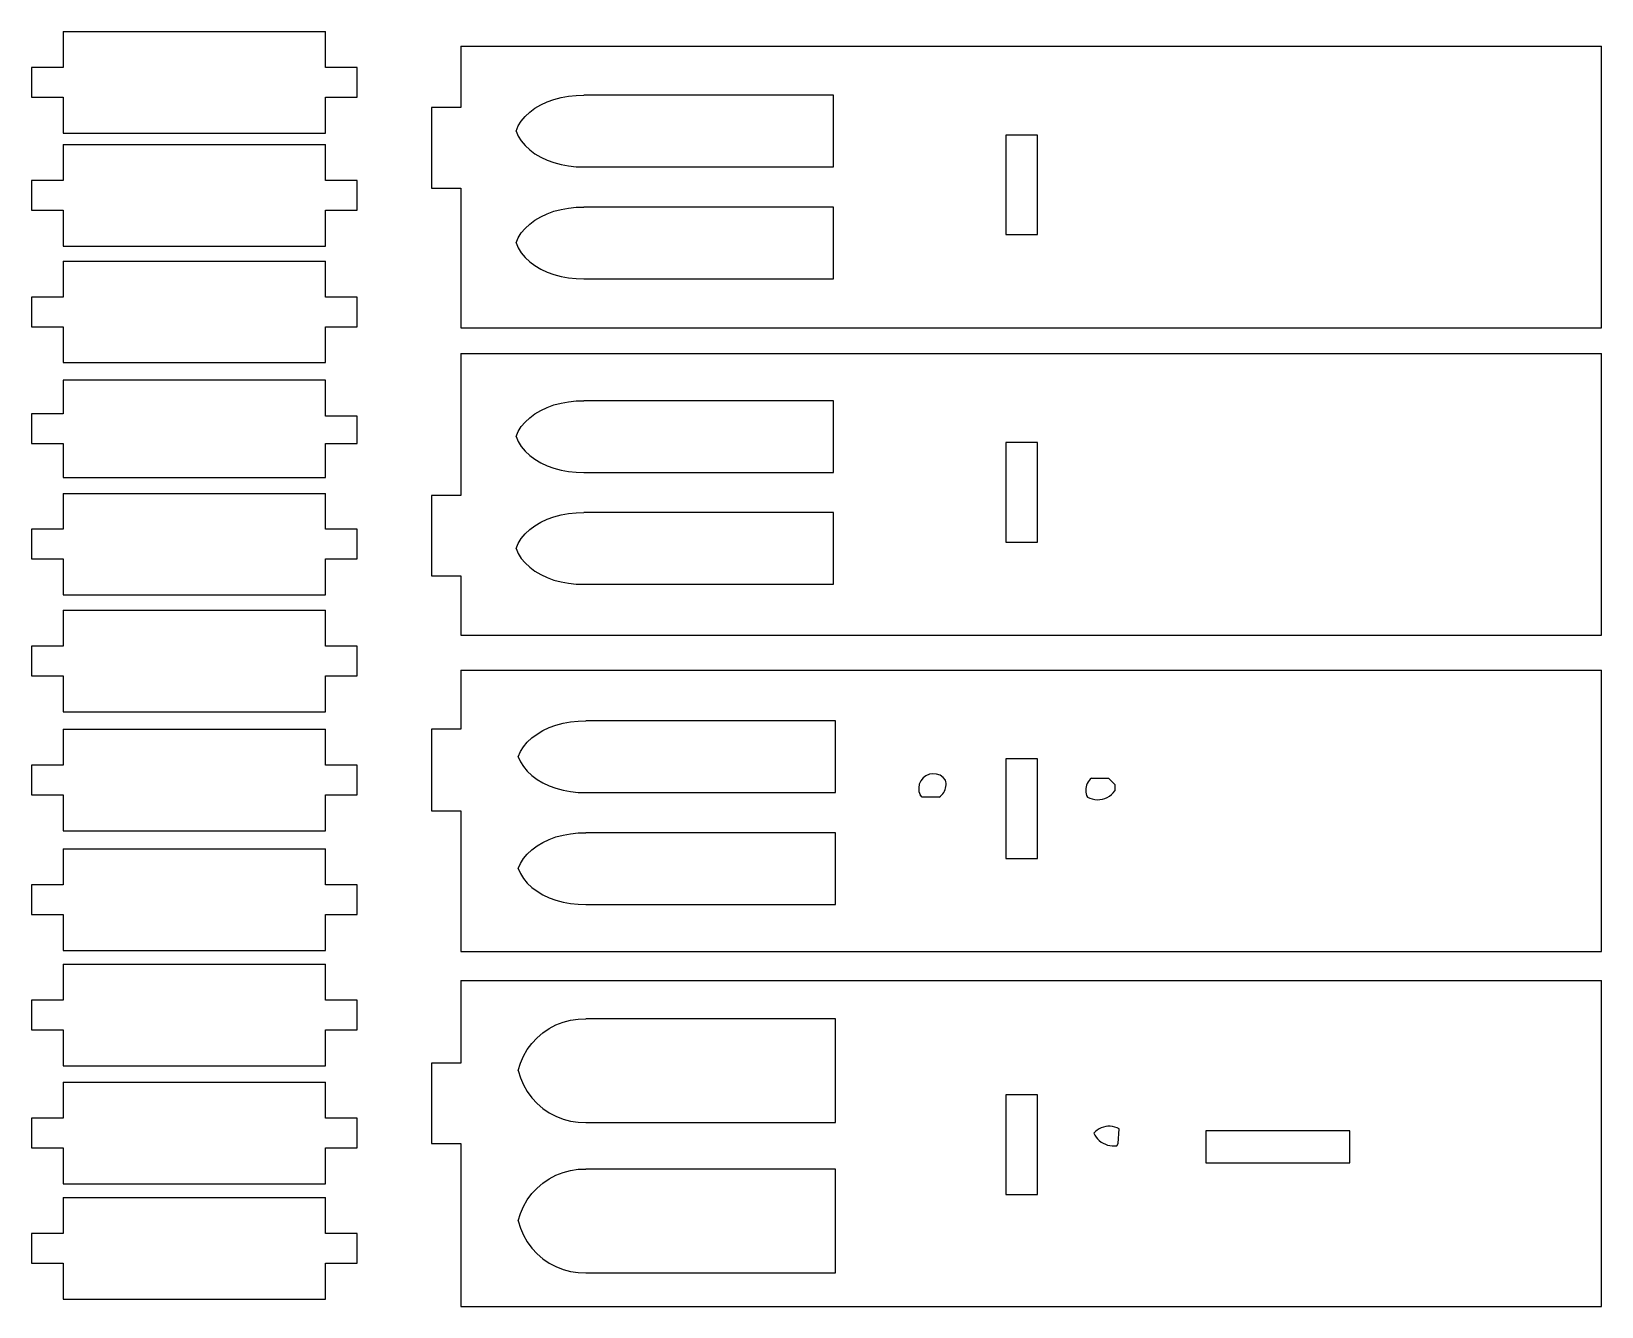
# Model space of a CAD drawing. Extents: x -3998 to 3998, y -3549 to 3549.
# Drawn here: x -3371 to -2629, y -3548 to -2945 of the extents above; entities that cross this region are included whole.
import ezdxf

# ---------------------------------------------------------------- set-up
doc = ezdxf.new("R2010")
doc.units = 0
doc.header["$MEASUREMENT"] = 0
doc.layers.get('0').update_dxf_attribs({"linetype": 'CONTINUOUS'})

msp = doc.modelspace()

# ---------------------------------------------------------------- linework, layer by layer
for p, q in [((-3355.85, -2945.32), (-3231.85, -2945.32)), ((-3355.85, -2945.32), (-3355.85, -2962.32)), ((-3231.85, -2962.32), (-3231.85, -2945.32)), ((-3167.85, -2952.32), (-2628.85, -2952.32)), ((-3167.85, -2952.32), (-3167.85, -2981.32)), ((-2628.85, -3085.32), (-2628.85, -2952.32)), ((-3370.85, -2962.32), (-3370.85, -2976.32)), ((-3355.85, -2962.32), (-3370.85, -2962.32)), ((-3216.85, -2962.32), (-3231.85, -2962.32)), ((-3216.85, -2976.32), (-3216.85, -2962.32)), ((-3370.85, -2976.32), (-3355.85, -2976.32)), ((-3355.85, -2976.32), (-3355.85, -2993.32)), ((-3231.85, -2976.32), (-3216.85, -2976.32)), ((-3231.85, -2993.32), (-3231.85, -2976.32)), ((-3181.85, -2981.32), (-3181.85, -3019.32)), ((-3167.85, -2981.32), (-3181.85, -2981.32)), ((-3135.38, -2983.5), (-3132.91, -2981.66)), ((-3132.91, -2981.66), (-3130.16, -2980.03)), ((-3130.16, -2980.03), (-3127.16, -2978.62)), ((-3127.16, -2978.62), (-3123.95, -2977.45)), ((-3123.95, -2977.45), (-3120.57, -2976.54)), ((-3120.57, -2976.54), (-3117.06, -2975.9)), ((-3117.06, -2975.9), (-3113.47, -2975.54)), ((-3113.47, -2975.54), (-3109.85, -2975.45)), ((-2991.85, -2975.45), (-3109.85, -2975.45)), ((-2991.85, -3009.32), (-2991.85, -2975.45)), ((-3141.85, -2992.38), (-3140.79, -2989.99)), ((-3140.79, -2989.99), (-3139.34, -2987.69)), ((-3139.34, -2987.69), (-3137.53, -2985.52)), ((-3137.53, -2985.52), (-3135.38, -2983.5)), ((-3355.85, -2993.32), (-3231.85, -2993.32)), ((-3141.85, -2992.38), (-3140.79, -2994.78)), ((-3140.79, -2994.78), (-3139.34, -2997.08)), ((-3139.34, -2997.08), (-3137.53, -2999.25)), ((-2895.35, -2994.32), (-2910.35, -2994.32)), ((-2910.35, -2994.32), (-2910.35, -3041.32)), ((-2895.35, -3041.32), (-2895.35, -2994.32)), ((-3355.85, -2998.82), (-3231.85, -2998.82)), ((-3355.85, -2998.82), (-3355.85, -3015.82)), ((-3231.85, -3015.82), (-3231.85, -2998.82)), ((-3137.53, -2999.25), (-3135.38, -3001.27)), ((-3135.38, -3001.27), (-3132.91, -3003.11)), ((-3132.91, -3003.11), (-3130.16, -3004.74)), ((-3130.16, -3004.74), (-3127.16, -3006.15)), ((-3127.16, -3006.15), (-3123.95, -3007.32)), ((-3123.95, -3007.32), (-3120.57, -3008.23)), ((-3120.57, -3008.23), (-3117.06, -3008.87)), ((-3117.06, -3008.87), (-3113.47, -3009.23)), ((-3113.47, -3009.23), (-3109.85, -3009.32)), ((-3109.85, -3009.32), (-2991.85, -3009.32)), ((-3370.85, -3015.82), (-3370.85, -3029.82)), ((-3355.85, -3015.82), (-3370.85, -3015.82)), ((-3216.85, -3015.82), (-3231.85, -3015.82)), ((-3216.85, -3029.82), (-3216.85, -3015.82)), ((-3181.85, -3019.32), (-3167.85, -3019.32)), ((-3167.85, -3019.32), (-3167.85, -3085.32)), ((-3370.85, -3029.82), (-3355.85, -3029.82)), ((-3355.85, -3029.82), (-3355.85, -3046.82)), ((-3231.85, -3029.82), (-3216.85, -3029.82)), ((-3231.85, -3046.82), (-3231.85, -3029.82)), ((-3135.38, -3036.36), (-3132.91, -3034.52)), ((-3132.91, -3034.52), (-3130.16, -3032.89)), ((-3130.16, -3032.89), (-3127.16, -3031.48)), ((-3127.16, -3031.48), (-3123.95, -3030.31)), ((-3123.95, -3030.31), (-3120.57, -3029.4)), ((-3120.57, -3029.4), (-3117.06, -3028.76)), ((-3117.06, -3028.76), (-3113.47, -3028.4)), ((-3113.47, -3028.4), (-3109.85, -3028.32)), ((-2991.85, -3028.32), (-3109.85, -3028.32)), ((-2991.85, -3062.17), (-2991.85, -3028.32)), ((-3140.79, -3042.85), (-3139.34, -3040.55)), ((-3139.34, -3040.55), (-3137.53, -3038.38)), ((-3137.53, -3038.38), (-3135.38, -3036.36)), ((-2910.35, -3041.32), (-2895.35, -3041.32)), ((-3355.85, -3046.82), (-3231.85, -3046.82)), ((-3141.85, -3045.24), (-3140.79, -3042.85)), ((-3141.85, -3045.24), (-3140.79, -3047.64)), ((-3140.79, -3047.64), (-3139.34, -3049.94)), ((-3355.85, -3053.82), (-3231.85, -3053.82)), ((-3355.85, -3053.82), (-3355.85, -3070.82)), ((-3231.85, -3070.82), (-3231.85, -3053.82)), ((-3139.34, -3049.94), (-3137.53, -3052.11)), ((-3137.53, -3052.11), (-3135.38, -3054.13)), ((-3135.38, -3054.13), (-3132.91, -3055.96)), ((-3132.91, -3055.96), (-3130.16, -3057.6)), ((-3130.16, -3057.6), (-3127.16, -3059.01)), ((-3127.16, -3059.01), (-3123.95, -3060.17)), ((-3123.95, -3060.17), (-3120.57, -3061.08)), ((-3120.57, -3061.08), (-3117.06, -3061.72)), ((-3117.06, -3061.72), (-3113.47, -3062.09)), ((-3113.47, -3062.09), (-3109.85, -3062.17)), ((-3109.85, -3062.17), (-2991.85, -3062.17)), ((-3370.85, -3070.82), (-3370.85, -3084.82)), ((-3355.85, -3070.82), (-3370.85, -3070.82)), ((-3216.85, -3070.82), (-3231.85, -3070.82)), ((-3216.85, -3084.82), (-3216.85, -3070.82)), ((-3370.85, -3084.82), (-3355.85, -3084.82)), ((-3355.85, -3084.82), (-3355.85, -3101.82)), ((-3231.85, -3084.82), (-3216.85, -3084.82)), ((-3231.85, -3101.82), (-3231.85, -3084.82)), ((-3167.85, -3085.32), (-2628.85, -3085.32)), ((-3167.85, -3097.57), (-2628.85, -3097.57)), ((-3167.85, -3097.57), (-3167.85, -3164.57)), ((-2628.85, -3230.57), (-2628.85, -3097.57)), ((-3355.85, -3101.82), (-3231.85, -3101.82)), ((-3355.85, -3110.07), (-3355.85, -3126.07)), ((-3231.85, -3110.07), (-3355.85, -3110.07)), ((-3231.85, -3127.07), (-3231.85, -3110.07)), ((-3130.16, -3124.4), (-3127.16, -3122.99)), ((-3127.16, -3122.99), (-3123.95, -3121.82)), ((-3123.95, -3121.82), (-3120.57, -3120.91)), ((-3120.57, -3120.91), (-3117.06, -3120.27)), ((-3117.06, -3120.27), (-3113.47, -3119.9)), ((-3113.47, -3119.9), (-3109.85, -3119.82)), ((-2991.85, -3119.82), (-3109.85, -3119.82)), ((-2991.85, -3153.68), (-2991.85, -3119.82)), ((-3370.85, -3126.07), (-3370.85, -3140.07)), ((-3355.85, -3126.07), (-3370.85, -3126.07)), ((-3216.85, -3127.07), (-3231.85, -3127.07)), ((-3216.85, -3140.07), (-3216.85, -3127.07)), ((-3139.34, -3132.06), (-3137.53, -3129.88)), ((-3137.53, -3129.88), (-3135.38, -3127.87)), ((-3135.38, -3127.87), (-3132.91, -3126.03)), ((-3132.91, -3126.03), (-3130.16, -3124.4)), ((-3141.85, -3136.75), (-3140.79, -3134.35)), ((-3141.85, -3136.75), (-3140.79, -3139.15)), ((-3140.79, -3134.35), (-3139.34, -3132.06)), ((-3370.85, -3140.07), (-3355.85, -3140.07)), ((-3355.85, -3140.07), (-3355.85, -3156.07)), ((-3231.85, -3140.07), (-3216.85, -3140.07)), ((-3231.85, -3156.07), (-3231.85, -3140.07)), ((-3140.79, -3139.15), (-3139.34, -3141.45)), ((-3139.34, -3141.45), (-3137.53, -3143.62)), ((-3137.53, -3143.62), (-3135.38, -3145.64)), ((-3135.38, -3145.64), (-3132.91, -3147.47)), ((-2910.35, -3139.57), (-2910.35, -3186.57)), ((-2895.35, -3139.57), (-2910.35, -3139.57)), ((-2895.35, -3186.57), (-2895.35, -3139.57)), ((-3132.91, -3147.47), (-3130.16, -3149.11)), ((-3130.16, -3149.11), (-3127.16, -3150.52)), ((-3127.16, -3150.52), (-3123.95, -3151.68)), ((-3123.95, -3151.68), (-3120.57, -3152.59)), ((-3120.57, -3152.59), (-3117.06, -3153.24)), ((-3117.06, -3153.24), (-3113.47, -3153.6)), ((-3355.85, -3156.07), (-3231.85, -3156.07)), ((-3113.47, -3153.6), (-3109.85, -3153.68)), ((-3109.85, -3153.68), (-2991.85, -3153.68)), ((-3355.85, -3163.57), (-3231.85, -3163.57)), ((-3355.85, -3163.57), (-3355.85, -3180.57)), ((-3231.85, -3180.57), (-3231.85, -3163.57)), ((-3181.85, -3164.57), (-3181.85, -3202.57)), ((-3167.85, -3164.57), (-3181.85, -3164.57)), ((-3127.16, -3175.85), (-3123.95, -3174.68)), ((-3123.95, -3174.68), (-3120.57, -3173.77)), ((-3120.57, -3173.77), (-3117.06, -3173.13)), ((-3117.06, -3173.13), (-3113.47, -3172.77)), ((-3113.47, -3172.77), (-3109.85, -3172.68)), ((-2991.85, -3172.68), (-3109.85, -3172.68)), ((-2991.85, -3206.54), (-2991.85, -3172.68)), ((-3370.85, -3180.57), (-3370.85, -3194.57)), ((-3355.85, -3180.57), (-3370.85, -3180.57)), ((-3216.85, -3180.57), (-3231.85, -3180.57)), ((-3216.85, -3194.57), (-3216.85, -3180.57)), ((-3139.34, -3184.92), (-3137.53, -3182.74)), ((-3137.53, -3182.74), (-3135.38, -3180.73)), ((-3135.38, -3180.73), (-3132.91, -3178.89)), ((-3132.91, -3178.89), (-3130.16, -3177.26)), ((-3130.16, -3177.26), (-3127.16, -3175.85)), ((-3141.85, -3189.61), (-3140.79, -3187.21)), ((-3141.85, -3189.61), (-3140.79, -3192.01)), ((-3140.79, -3187.21), (-3139.34, -3184.92)), ((-2910.35, -3186.57), (-2895.35, -3186.57)), ((-3370.85, -3194.57), (-3355.85, -3194.57)), ((-3355.85, -3194.57), (-3355.85, -3211.57)), ((-3231.85, -3194.57), (-3216.85, -3194.57)), ((-3231.85, -3211.57), (-3231.85, -3194.57)), ((-3140.79, -3192.01), (-3139.34, -3194.31)), ((-3139.34, -3194.31), (-3137.53, -3196.48)), ((-3137.53, -3196.48), (-3135.38, -3198.49)), ((-3181.85, -3202.57), (-3167.85, -3202.57)), ((-3167.85, -3202.57), (-3167.85, -3230.57)), ((-3135.38, -3198.49), (-3132.91, -3200.33)), ((-3132.91, -3200.33), (-3130.16, -3201.96)), ((-3130.16, -3201.96), (-3127.16, -3203.37)), ((-3127.16, -3203.37), (-3123.95, -3204.54)), ((-3123.95, -3204.54), (-3120.57, -3205.45)), ((-3355.85, -3211.57), (-3231.85, -3211.57)), ((-3120.57, -3205.45), (-3117.06, -3206.09)), ((-3117.06, -3206.09), (-3113.47, -3206.45)), ((-3113.47, -3206.45), (-3109.85, -3206.54)), ((-3109.85, -3206.54), (-2991.85, -3206.54)), ((-3355.85, -3218.82), (-3231.85, -3218.82)), ((-3355.85, -3218.82), (-3355.85, -3235.82)), ((-3231.85, -3235.82), (-3231.85, -3218.82)), ((-3167.85, -3230.57), (-2628.85, -3230.57)), ((-3370.85, -3235.82), (-3370.85, -3249.82)), ((-3355.85, -3235.82), (-3370.85, -3235.82)), ((-3216.85, -3235.82), (-3231.85, -3235.82)), ((-3216.85, -3249.82), (-3216.85, -3235.82)), ((-3370.85, -3249.82), (-3355.85, -3249.82)), ((-3355.85, -3249.82), (-3355.85, -3266.82)), ((-3231.85, -3249.82), (-3216.85, -3249.82)), ((-3231.85, -3266.82), (-3231.85, -3249.82)), ((-3167.85, -3247.07), (-2628.85, -3247.07)), ((-3167.85, -3247.07), (-3167.85, -3275.07)), ((-2628.85, -3380.07), (-2628.85, -3247.07)), ((-3355.85, -3266.82), (-3231.85, -3266.82)), ((-3122.95, -3273.07), (-3119.57, -3272.16)), ((-3119.57, -3272.16), (-3116.06, -3271.51)), ((-3116.06, -3271.51), (-3112.47, -3271.15)), ((-3112.47, -3271.15), (-3108.85, -3271.07)), ((-2990.85, -3271.07), (-3108.85, -3271.07)), ((-2990.85, -3304.93), (-2990.85, -3271.07)), ((-3355.85, -3275.07), (-3231.85, -3275.07)), ((-3355.85, -3275.07), (-3355.85, -3292.07)), ((-3231.85, -3292.07), (-3231.85, -3275.07)), ((-3167.85, -3275.07), (-3181.85, -3275.07)), ((-3181.85, -3275.07), (-3181.85, -3313.57)), ((-3136.53, -3281.13), (-3134.38, -3279.11)), ((-3134.38, -3279.11), (-3131.91, -3277.28)), ((-3131.91, -3277.28), (-3129.16, -3275.64)), ((-3129.16, -3275.64), (-3126.16, -3274.23)), ((-3126.16, -3274.23), (-3122.95, -3273.07)), ((-3140.85, -3288), (-3139.79, -3285.6)), ((-3139.79, -3285.6), (-3138.34, -3283.3)), ((-3138.34, -3283.3), (-3136.53, -3281.13)), ((-3370.85, -3292.07), (-3370.85, -3306.07)), ((-3355.85, -3292.07), (-3370.85, -3292.07)), ((-3216.85, -3292.07), (-3231.85, -3292.07)), ((-3216.85, -3306.07), (-3216.85, -3292.07)), ((-3140.85, -3288), (-3139.79, -3290.39)), ((-3139.79, -3290.39), (-3138.34, -3292.69)), ((-3138.34, -3292.69), (-3136.53, -3294.87)), ((-2910.35, -3289.07), (-2910.35, -3336.07)), ((-2895.35, -3289.07), (-2910.35, -3289.07)), ((-2895.35, -3336.07), (-2895.35, -3289.07)), ((-3136.53, -3294.87), (-3134.38, -3296.88)), ((-3134.38, -3296.88), (-3131.91, -3298.72)), ((-3131.91, -3298.72), (-3129.16, -3300.35)), ((-3129.16, -3300.35), (-3126.16, -3301.76)), ((-3126.16, -3301.76), (-3122.95, -3302.93)), ((-2951.27, -3300.98), (-2951.56, -3302.69)), ((-2950.57, -3299.39), (-2951.27, -3300.98)), ((-2949.49, -3298.03), (-2950.57, -3299.39)), ((-2948.11, -3296.97), (-2949.49, -3298.03)), ((-2946.51, -3296.29), (-2948.11, -3296.97)), ((-2944.8, -3296.03), (-2946.51, -3296.29)), ((-2943.07, -3296.19), (-2944.8, -3296.03)), ((-2941.44, -3296.79), (-2943.07, -3296.19)), ((-2940, -3297.76), (-2941.44, -3296.79)), ((-2938.85, -3299.07), (-2940, -3297.76)), ((-2938.69, -3299.81), (-2938.85, -3299.07)), ((-2938.61, -3300.56), (-2938.69, -3299.81)), ((-2938.68, -3302.08), (-2938.61, -3301.32)), ((-2938.61, -3301.32), (-2938.61, -3300.56)), ((-2872.25, -3301.4), (-2872.48, -3302.2)), ((-2871.93, -3300.63), (-2872.25, -3301.4)), ((-2871.53, -3299.9), (-2871.93, -3300.63)), ((-2871.04, -3299.23), (-2871.53, -3299.9)), ((-2870.48, -3298.61), (-2871.04, -3299.23)), ((-2869.85, -3298.07), (-2870.48, -3298.61)), ((-2869.85, -3298.07), (-2861.85, -3298.07)), ((-2861.85, -3298.07), (-2858.85, -3301.07)), ((-2858.85, -3301.07), (-2858.85, -3304.07)), ((-3370.85, -3306.07), (-3355.85, -3306.07)), ((-3355.85, -3306.07), (-3355.85, -3323.07)), ((-3231.85, -3306.07), (-3216.85, -3306.07)), ((-3231.85, -3323.07), (-3231.85, -3306.07)), ((-3122.95, -3302.93), (-3119.57, -3303.84)), ((-3119.57, -3303.84), (-3116.06, -3304.48)), ((-3116.06, -3304.48), (-3112.47, -3304.85)), ((-3112.47, -3304.85), (-3108.85, -3304.93)), ((-3108.85, -3304.93), (-2990.85, -3304.93)), ((-2951.56, -3302.69), (-2951.42, -3304.42)), ((-2951.42, -3304.42), (-2950.85, -3306.07)), ((-2949.85, -3307.07), (-2950.85, -3306.07)), ((-2941.85, -3307.07), (-2949.85, -3307.07)), ((-2941.85, -3307.07), (-2941.24, -3306.61)), ((-2941.24, -3306.61), (-2940.68, -3306.09)), ((-2940.68, -3306.09), (-2940.18, -3305.52)), ((-2940.18, -3305.52), (-2939.74, -3304.9)), ((-2939.74, -3304.9), (-2939.37, -3304.24)), ((-2939.37, -3304.24), (-2939.07, -3303.55)), ((-2939.07, -3303.55), (-2938.84, -3302.82)), ((-2938.84, -3302.82), (-2938.68, -3302.08)), ((-2872.61, -3303.03), (-2872.65, -3303.86)), ((-2872.65, -3303.86), (-2872.59, -3304.69)), ((-2872.48, -3302.2), (-2872.61, -3303.03)), ((-2872.59, -3304.69), (-2872.44, -3305.51)), ((-2872.44, -3305.51), (-2872.19, -3306.3)), ((-2872.19, -3306.3), (-2871.85, -3307.07)), ((-2871.85, -3307.07), (-2870.75, -3307.59)), ((-2870.75, -3307.59), (-2869.6, -3307.98)), ((-2869.6, -3307.98), (-2868.4, -3308.23)), ((-2868.4, -3308.23), (-2867.19, -3308.32)), ((-2867.19, -3308.32), (-2865.97, -3308.27)), ((-2865.97, -3308.27), (-2864.77, -3308.07)), ((-2864.77, -3308.07), (-2863.6, -3307.73)), ((-2863.6, -3307.73), (-2862.49, -3307.24)), ((-2862.49, -3307.24), (-2861.44, -3306.62)), ((-2861.44, -3306.62), (-2860.47, -3305.88)), ((-2860.47, -3305.88), (-2859.61, -3305.02)), ((-2859.61, -3305.02), (-2858.85, -3304.07)), ((-3181.85, -3313.57), (-3167.85, -3313.57)), ((-3167.85, -3313.57), (-3167.85, -3380.07)), ((-3355.85, -3323.07), (-3231.85, -3323.07)), ((-3116.06, -3324.38), (-3112.47, -3324.01)), ((-3112.47, -3324.01), (-3108.85, -3323.93)), ((-2990.85, -3323.93), (-3108.85, -3323.93)), ((-2990.85, -3357.78), (-2990.85, -3323.93)), ((-3355.85, -3331.57), (-3231.85, -3331.57)), ((-3355.85, -3331.57), (-3355.85, -3348.57)), ((-3231.85, -3348.57), (-3231.85, -3331.57)), ((-3134.38, -3331.97), (-3131.91, -3330.14)), ((-3131.91, -3330.14), (-3129.16, -3328.5)), ((-3129.16, -3328.5), (-3126.16, -3327.09)), ((-3126.16, -3327.09), (-3122.95, -3325.93)), ((-3122.95, -3325.93), (-3119.57, -3325.02)), ((-3119.57, -3325.02), (-3116.06, -3324.38)), ((-3140.85, -3340.86), (-3139.79, -3338.46)), ((-3139.79, -3338.46), (-3138.34, -3336.16)), ((-3138.34, -3336.16), (-3136.53, -3333.99)), ((-3136.53, -3333.99), (-3134.38, -3331.97)), ((-2910.35, -3336.07), (-2895.35, -3336.07)), ((-3140.85, -3340.86), (-3139.79, -3343.25)), ((-3139.79, -3343.25), (-3138.34, -3345.55)), ((-3138.34, -3345.55), (-3136.53, -3347.72)), ((-3370.85, -3348.57), (-3370.85, -3362.57)), ((-3355.85, -3348.57), (-3370.85, -3348.57)), ((-3216.85, -3348.57), (-3231.85, -3348.57)), ((-3216.85, -3362.57), (-3216.85, -3348.57)), ((-3136.53, -3347.72), (-3134.38, -3349.74)), ((-3134.38, -3349.74), (-3131.91, -3351.58)), ((-3131.91, -3351.58), (-3129.16, -3353.21)), ((-3129.16, -3353.21), (-3126.16, -3354.62)), ((-3126.16, -3354.62), (-3122.95, -3355.79)), ((-3122.95, -3355.79), (-3119.57, -3356.7)), ((-3119.57, -3356.7), (-3116.06, -3357.34)), ((-3116.06, -3357.34), (-3112.47, -3357.7)), ((-3112.47, -3357.7), (-3108.85, -3357.78)), ((-3108.85, -3357.78), (-2990.85, -3357.78)), ((-3370.85, -3362.57), (-3355.85, -3362.57)), ((-3355.85, -3362.57), (-3355.85, -3379.57)), ((-3231.85, -3362.57), (-3216.85, -3362.57)), ((-3231.85, -3379.57), (-3231.85, -3362.57)), ((-3355.85, -3379.57), (-3231.85, -3379.57)), ((-3167.85, -3380.07), (-2628.85, -3380.07)), ((-3355.85, -3386.07), (-3231.85, -3386.07)), ((-3355.85, -3386.07), (-3355.85, -3403.07)), ((-3231.85, -3403.07), (-3231.85, -3386.07)), ((-3167.85, -3393.82), (-3167.85, -3432.82)), ((-3167.85, -3393.82), (-2628.85, -3393.82)), ((-2628.85, -3547.82), (-2628.85, -3393.82)), ((-3370.85, -3403.07), (-3370.85, -3417.07)), ((-3355.85, -3403.07), (-3370.85, -3403.07)), ((-3216.85, -3403.07), (-3231.85, -3403.07)), ((-3216.85, -3417.07), (-3216.85, -3403.07)), ((-3119.57, -3413.39), (-3116.06, -3412.46)), ((-3116.06, -3412.46), (-3112.47, -3411.94)), ((-3112.47, -3411.94), (-3108.85, -3411.82)), ((-2990.85, -3411.82), (-3108.85, -3411.82)), ((-2990.85, -3460.82), (-2990.85, -3411.82)), ((-3370.85, -3417.07), (-3355.85, -3417.07)), ((-3355.85, -3417.07), (-3355.85, -3434.07)), ((-3231.85, -3417.07), (-3216.85, -3417.07)), ((-3231.85, -3434.07), (-3231.85, -3417.07)), ((-3131.91, -3420.8), (-3129.16, -3418.44)), ((-3129.16, -3418.44), (-3126.16, -3416.4)), ((-3126.16, -3416.4), (-3122.95, -3414.71)), ((-3122.95, -3414.71), (-3119.57, -3413.39)), ((-3138.34, -3429.52), (-3136.53, -3426.38)), ((-3136.53, -3426.38), (-3134.38, -3423.46)), ((-3134.38, -3423.46), (-3131.91, -3420.8)), ((-3355.85, -3434.07), (-3231.85, -3434.07)), ((-3167.85, -3432.82), (-3181.85, -3432.82)), ((-3181.85, -3432.82), (-3181.85, -3470.82)), ((-3140.85, -3436.32), (-3139.79, -3432.85)), ((-3139.79, -3432.85), (-3138.34, -3429.52)), ((-3355.85, -3441.82), (-3355.85, -3458.82)), ((-3355.85, -3441.82), (-3231.85, -3441.82)), ((-3231.85, -3458.82), (-3231.85, -3441.82)), ((-3140.85, -3436.32), (-3139.79, -3439.78)), ((-3139.79, -3439.78), (-3138.34, -3443.11)), ((-3138.34, -3443.11), (-3136.53, -3446.25)), ((-3136.53, -3446.25), (-3134.38, -3449.17)), ((-3134.38, -3449.17), (-3131.91, -3451.83)), ((-2910.35, -3447.82), (-2910.35, -3494.82)), ((-2895.35, -3447.82), (-2910.35, -3447.82)), ((-2895.35, -3494.82), (-2895.35, -3447.82)), ((-3131.91, -3451.83), (-3129.16, -3454.2)), ((-3129.16, -3454.2), (-3126.16, -3456.23)), ((-3126.16, -3456.23), (-3122.95, -3457.92)), ((-3355.85, -3458.82), (-3370.85, -3458.82)), ((-3370.85, -3458.82), (-3370.85, -3472.82)), ((-3216.85, -3458.82), (-3231.85, -3458.82)), ((-3216.85, -3472.82), (-3216.85, -3458.82)), ((-3122.95, -3457.92), (-3119.57, -3459.24)), ((-3119.57, -3459.24), (-3116.06, -3460.17)), ((-3116.06, -3460.17), (-3112.47, -3460.7)), ((-3112.47, -3460.7), (-3108.85, -3460.82)), ((-3108.85, -3460.82), (-2990.85, -3460.82)), ((-2868.07, -3465.06), (-2868.85, -3465.82)), ((-2867.21, -3464.39), (-2868.07, -3465.06)), ((-2866.28, -3463.82), (-2867.21, -3464.39)), ((-2865.29, -3463.35), (-2866.28, -3463.82)), ((-2864.26, -3463), (-2865.29, -3463.35)), ((-2863.19, -3462.76), (-2864.26, -3463)), ((-2862.11, -3462.64), (-2863.19, -3462.76)), ((-2861.02, -3462.64), (-2862.11, -3462.64)), ((-2859.93, -3462.76), (-2861.02, -3462.64)), ((-2858.87, -3463), (-2859.93, -3462.76)), ((-2857.84, -3463.35), (-2858.87, -3463)), ((-2856.85, -3463.82), (-2857.84, -3463.35)), ((-2857.28, -3470.76), (-2856.85, -3463.82)), ((-2747.85, -3464.82), (-2815.85, -3464.82)), ((-2815.85, -3464.82), (-2815.85, -3479.82)), ((-2747.85, -3479.82), (-2747.85, -3464.82)), ((-3181.85, -3470.82), (-3167.85, -3470.82)), ((-3167.85, -3470.82), (-3167.85, -3547.82)), ((-2868.85, -3465.82), (-2868.34, -3466.81)), ((-2868.34, -3466.81), (-2867.72, -3467.75)), ((-2867.72, -3467.75), (-2867, -3468.61)), ((-2867, -3468.61), (-2866.2, -3469.39)), ((-2866.2, -3469.39), (-2865.32, -3470.08)), ((-2865.32, -3470.08), (-2864.36, -3470.67)), ((-2864.36, -3470.67), (-2863.35, -3471.15)), ((-2863.35, -3471.15), (-2862.29, -3471.52)), ((-2862.29, -3471.52), (-2861.2, -3471.78)), ((-2861.2, -3471.78), (-2860.09, -3471.91)), ((-2860.09, -3471.91), (-2858.97, -3471.92)), ((-2858.97, -3471.92), (-2857.85, -3471.82)), ((-2857.85, -3471.82), (-2857.28, -3470.76)), ((-3370.85, -3472.82), (-3355.85, -3472.82)), ((-3355.85, -3472.82), (-3355.85, -3489.82)), ((-3231.85, -3489.82), (-3231.85, -3472.82)), ((-3231.85, -3472.82), (-3216.85, -3472.82)), ((-2815.85, -3479.82), (-2747.85, -3479.82)), ((-3129.16, -3489.44), (-3126.16, -3487.4)), ((-3126.16, -3487.4), (-3122.95, -3485.71)), ((-3122.95, -3485.71), (-3119.57, -3484.39)), ((-3119.57, -3484.39), (-3116.06, -3483.46)), ((-3116.06, -3483.46), (-3112.47, -3482.94)), ((-3112.47, -3482.94), (-3108.85, -3482.82)), ((-2990.85, -3482.82), (-3108.85, -3482.82)), ((-2990.85, -3531.82), (-2990.85, -3482.82)), ((-3355.85, -3489.82), (-3231.85, -3489.82)), ((-3136.53, -3497.38), (-3134.38, -3494.46)), ((-3134.38, -3494.46), (-3131.91, -3491.8)), ((-3131.91, -3491.8), (-3129.16, -3489.44)), ((-2910.35, -3494.82), (-2895.35, -3494.82)), ((-3355.85, -3496.32), (-3355.85, -3513.32)), ((-3355.85, -3496.32), (-3231.85, -3496.32)), ((-3231.85, -3513.32), (-3231.85, -3496.32)), ((-3139.79, -3503.85), (-3138.34, -3500.52)), ((-3138.34, -3500.52), (-3136.53, -3497.38)), ((-3140.85, -3507.32), (-3139.79, -3503.85)), ((-3140.85, -3507.32), (-3139.79, -3510.78)), ((-3370.85, -3513.32), (-3370.85, -3527.32)), ((-3355.85, -3513.32), (-3370.85, -3513.32)), ((-3216.85, -3513.32), (-3231.85, -3513.32)), ((-3216.85, -3527.32), (-3216.85, -3513.32)), ((-3139.79, -3510.78), (-3138.34, -3514.11)), ((-3138.34, -3514.11), (-3136.53, -3517.25)), ((-3136.53, -3517.25), (-3134.38, -3520.17)), ((-3134.38, -3520.17), (-3131.91, -3522.83)), ((-3131.91, -3522.83), (-3129.16, -3525.2)), ((-3370.85, -3527.32), (-3355.85, -3527.32)), ((-3355.85, -3527.32), (-3355.85, -3544.32)), ((-3231.85, -3527.32), (-3216.85, -3527.32)), ((-3231.85, -3544.32), (-3231.85, -3527.32)), ((-3129.16, -3525.2), (-3126.16, -3527.23)), ((-3126.16, -3527.23), (-3122.95, -3528.92)), ((-3122.95, -3528.92), (-3119.57, -3530.24)), ((-3119.57, -3530.24), (-3116.06, -3531.17)), ((-3116.06, -3531.17), (-3112.47, -3531.7)), ((-3112.47, -3531.7), (-3108.85, -3531.82)), ((-3108.85, -3531.82), (-2990.85, -3531.82)), ((-3355.85, -3544.32), (-3231.85, -3544.32)), ((-3167.85, -3547.82), (-2628.85, -3547.82))]:
    msp.add_line(p, q)

doc.saveas('drawing.dxf')
